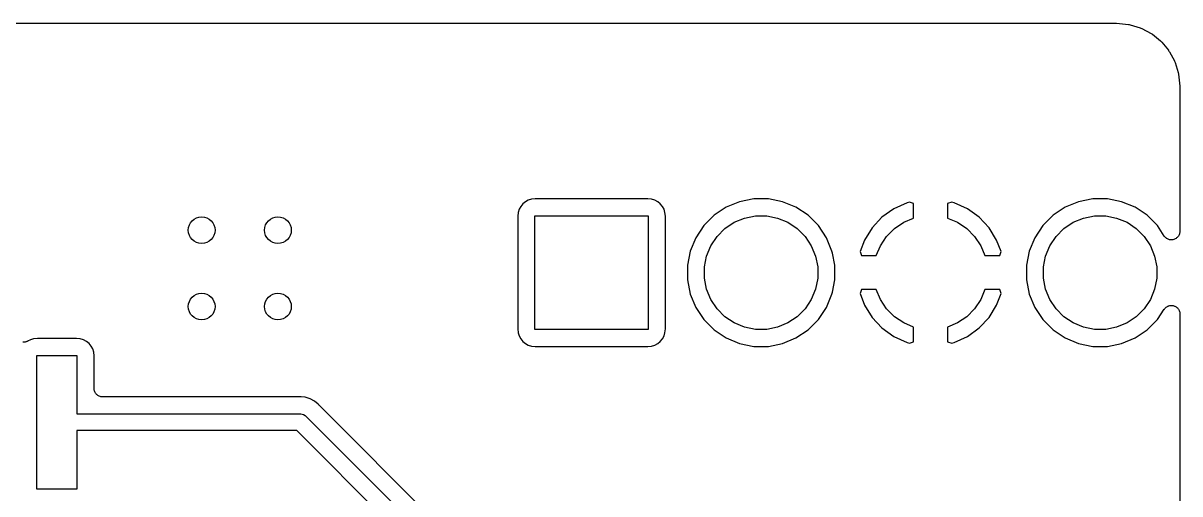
# Model space of a CAD drawing. Extents: x 94.3 to 145.3, y -143.8 to -113.4.
# Drawn here: x 128.01 to 145.34, y -120.41 to -113.36 of the extents above; entities that cross this region are included whole.
import ezdxf

# ---------------------------------------------------------------- set-up
doc = ezdxf.new("R2010")
doc.units = 0
doc.layers.add('BLACK', color=7, linetype='CONTINUOUS')

msp = doc.modelspace()

# ---------------------------------------------------------------- linework, layer by layer
at = {"layer": 'BLACK', "linetype": 'CONTINUOUS'}
for p, q in [((108.346, -113.359), (144.377, -113.359)), ((144.377, -113.359), (144.378, -113.359)), ((144.378, -113.359), (144.384, -113.36)), ((144.384, -113.36), (144.389, -113.36)), ((144.389, -113.36), (144.569, -113.377)), ((144.569, -113.377), (144.569, -113.377)), ((144.569, -113.377), (144.571, -113.377)), ((144.571, -113.377), (144.582, -113.38)), ((144.582, -113.38), (144.593, -113.382)), ((144.593, -113.382), (144.745, -113.428)), ((144.745, -113.428), (144.745, -113.428)), ((144.745, -113.428), (144.745, -113.428)), ((144.745, -113.428), (144.747, -113.428)), ((144.747, -113.428), (144.757, -113.433)), ((144.757, -113.433), (144.768, -113.437)), ((144.768, -113.437), (144.908, -113.512)), ((144.908, -113.512), (144.909, -113.513)), ((144.909, -113.513), (144.919, -113.519)), ((144.919, -113.519), (144.929, -113.525)), ((144.929, -113.525), (145.051, -113.626)), ((145.051, -113.626), (145.053, -113.627)), ((145.053, -113.627), (145.061, -113.635)), ((145.061, -113.635), (145.069, -113.643)), ((145.069, -113.643), (145.17, -113.765)), ((145.17, -113.765), (145.171, -113.766)), ((145.171, -113.766), (145.177, -113.776)), ((145.177, -113.776), (145.184, -113.786)), ((145.184, -113.786), (145.259, -113.925)), ((145.259, -113.925), (145.26, -113.927)), ((145.26, -113.927), (145.264, -113.937)), ((145.264, -113.937), (145.269, -113.948)), ((145.269, -113.948), (145.316, -114.099)), ((145.316, -114.099), (145.316, -114.101)), ((145.316, -114.101), (145.318, -114.112)), ((145.318, -114.112), (145.321, -114.123)), ((145.321, -114.123), (145.339, -114.302)), ((145.339, -114.302), (145.339, -114.304)), ((145.339, -114.304), (145.339, -114.31)), ((145.339, -114.31), (145.34, -114.315)), ((145.34, -114.315), (145.34, -116.477)), ((135.463, -116.102), (135.439, -116.146)), ((135.495, -116.064), (135.463, -116.102)), ((135.533, -116.032), (135.495, -116.064)), ((135.577, -116.008), (135.533, -116.032)), ((135.625, -115.994), (135.577, -116.008)), ((135.681, -115.988), (135.625, -115.994)), ((137.369, -115.988), (135.681, -115.988)), ((137.425, -115.994), (137.369, -115.988)), ((137.473, -116.008), (137.425, -115.994)), ((137.517, -116.032), (137.473, -116.008)), ((137.555, -116.064), (137.517, -116.032)), ((137.587, -116.102), (137.555, -116.064)), ((137.611, -116.146), (137.587, -116.102)), ((138.542, -116.116), (138.361, -116.236)), ((138.743, -116.032), (138.542, -116.116)), ((138.956, -115.99), (138.743, -116.032)), ((139.174, -115.99), (138.956, -115.99)), ((139.387, -116.032), (139.174, -115.99)), ((139.588, -116.116), (139.387, -116.032)), ((139.769, -116.236), (139.588, -116.116)), ((141.253, -116.048), (141.052, -116.139)), ((141.287, -116.038), (141.253, -116.048)), ((141.351, -116.058), (141.287, -116.038)), ((141.351, -116.279), (141.351, -116.058)), ((141.923, -116.038), (141.859, -116.058)), ((141.859, -116.058), (141.859, -116.279)), ((141.957, -116.048), (141.923, -116.038)), ((142.158, -116.139), (141.957, -116.048)), ((143.622, -116.116), (143.441, -116.236)), ((143.823, -116.032), (143.622, -116.116)), ((144.036, -115.99), (143.823, -116.032)), ((144.254, -115.99), (144.036, -115.99)), ((144.467, -116.032), (144.254, -115.99)), ((144.668, -116.116), (144.467, -116.032)), ((144.849, -116.236), (144.668, -116.116)), ((135.425, -116.194), (135.419, -116.25)), ((135.419, -116.25), (135.419, -117.938)), ((135.439, -116.146), (135.425, -116.194)), ((135.675, -117.944), (135.675, -116.244)), ((135.675, -116.244), (137.375, -116.244)), ((137.375, -116.244), (137.375, -117.944)), ((137.625, -116.194), (137.611, -116.146)), ((137.631, -116.25), (137.625, -116.194)), ((137.631, -117.938), (137.631, -116.25)), ((138.361, -116.236), (138.207, -116.39)), ((138.662, -116.341), (138.817, -116.277)), ((138.817, -116.277), (138.981, -116.244)), ((138.981, -116.244), (139.149, -116.244)), ((139.149, -116.244), (139.313, -116.277)), ((139.313, -116.277), (139.468, -116.341)), ((139.923, -116.39), (139.769, -116.236)), ((140.876, -116.265), (140.729, -116.423)), ((141.052, -116.139), (140.876, -116.265)), ((141.202, -116.341), (141.351, -116.279)), ((141.859, -116.279), (142.008, -116.341)), ((142.334, -116.265), (142.158, -116.139)), ((142.481, -116.423), (142.334, -116.265)), ((143.441, -116.236), (143.287, -116.39)), ((143.742, -116.341), (143.897, -116.277)), ((143.897, -116.277), (144.061, -116.244)), ((144.061, -116.244), (144.229, -116.244)), ((144.229, -116.244), (144.393, -116.277)), ((144.393, -116.277), (144.548, -116.341)), ((145.003, -116.39), (144.849, -116.236)), ((138.207, -116.39), (138.087, -116.571)), ((138.405, -116.552), (138.523, -116.434)), ((138.523, -116.434), (138.662, -116.341)), ((139.468, -116.341), (139.607, -116.434)), ((139.607, -116.434), (139.725, -116.552)), ((140.043, -116.571), (139.923, -116.39)), ((140.729, -116.423), (140.615, -116.607)), ((140.945, -116.552), (141.063, -116.434)), ((141.063, -116.434), (141.202, -116.341)), ((142.008, -116.341), (142.147, -116.434)), ((142.147, -116.434), (142.265, -116.552)), ((142.595, -116.607), (142.481, -116.423)), ((143.287, -116.39), (143.167, -116.571)), ((143.485, -116.552), (143.603, -116.434)), ((143.603, -116.434), (143.742, -116.341)), ((144.548, -116.341), (144.687, -116.434)), ((144.687, -116.434), (144.805, -116.552)), ((145.107, -116.547), (145.003, -116.39)), ((138.087, -116.571), (138.003, -116.772)), ((138.312, -116.691), (138.405, -116.552)), ((139.725, -116.552), (139.818, -116.691)), ((140.127, -116.772), (140.043, -116.571)), ((140.615, -116.607), (140.55, -116.78)), ((140.852, -116.691), (140.945, -116.552)), ((142.265, -116.552), (142.358, -116.691)), ((142.66, -116.78), (142.595, -116.607)), ((143.167, -116.571), (143.083, -116.772)), ((143.392, -116.691), (143.485, -116.552)), ((144.805, -116.552), (144.898, -116.691)), ((145.115, -116.557), (145.107, -116.547)), ((145.123, -116.566), (145.115, -116.557)), ((145.133, -116.574), (145.123, -116.566)), ((145.123, -116.566), (145.123, -116.566)), ((145.123, -116.566), (145.123, -116.566)), ((145.142, -116.582), (145.133, -116.574)), ((145.153, -116.588), (145.142, -116.582)), ((145.142, -116.582), (145.142, -116.582)), ((145.142, -116.582), (145.142, -116.582)), ((145.164, -116.594), (145.153, -116.588)), ((145.176, -116.597), (145.164, -116.594)), ((145.164, -116.594), (145.164, -116.594)), ((145.164, -116.594), (145.164, -116.594)), ((145.187, -116.601), (145.176, -116.597)), ((145.188, -116.601), (145.187, -116.601)), ((145.2, -116.602), (145.188, -116.601)), ((145.188, -116.601), (145.188, -116.601)), ((145.212, -116.604), (145.2, -116.602)), ((145.225, -116.602), (145.212, -116.604)), ((145.212, -116.604), (145.212, -116.604)), ((145.212, -116.604), (145.212, -116.604)), ((145.237, -116.601), (145.225, -116.602)), ((145.249, -116.598), (145.237, -116.601)), ((145.237, -116.601), (145.237, -116.601)), ((145.237, -116.601), (145.237, -116.601)), ((145.261, -116.594), (145.249, -116.598)), ((145.272, -116.589), (145.261, -116.594)), ((145.261, -116.594), (145.261, -116.594)), ((145.261, -116.594), (145.261, -116.594)), ((145.283, -116.583), (145.272, -116.589)), ((145.292, -116.575), (145.283, -116.583)), ((145.283, -116.583), (145.283, -116.583)), ((145.283, -116.583), (145.283, -116.583)), ((145.302, -116.567), (145.292, -116.575)), ((145.31, -116.558), (145.302, -116.567)), ((145.302, -116.567), (145.302, -116.567)), ((145.302, -116.567), (145.302, -116.567)), ((145.318, -116.548), (145.31, -116.558)), ((145.324, -116.537), (145.318, -116.548)), ((145.318, -116.548), (145.318, -116.548)), ((145.318, -116.548), (145.318, -116.548)), ((145.33, -116.527), (145.324, -116.537)), ((145.334, -116.515), (145.33, -116.526)), ((145.33, -116.526), (145.33, -116.527)), ((145.33, -116.527), (145.33, -116.527)), ((145.337, -116.503), (145.334, -116.515)), ((145.339, -116.491), (145.337, -116.503)), ((145.337, -116.503), (145.337, -116.503)), ((145.337, -116.503), (145.337, -116.503)), ((145.34, -116.478), (145.339, -116.491)), ((145.34, -116.477), (145.34, -116.478)), ((145.34, -116.478), (145.34, -116.478)), ((145.34, -116.478), (145.34, -116.478)), ((145.34, -116.478), (145.34, -116.478)), ((138.003, -116.772), (137.961, -116.985)), ((138.248, -116.846), (138.312, -116.691)), ((139.818, -116.691), (139.882, -116.846)), ((140.133, -116.802), (140.127, -116.772)), ((140.169, -116.985), (140.133, -116.802)), ((140.55, -116.78), (140.569, -116.84)), ((140.79, -116.84), (140.852, -116.691)), ((142.358, -116.691), (142.42, -116.84)), ((142.641, -116.84), (142.66, -116.78)), ((143.083, -116.772), (143.041, -116.985)), ((143.328, -116.846), (143.392, -116.691)), ((144.898, -116.691), (144.962, -116.846)), ((137.961, -116.985), (137.961, -117.203)), ((138.215, -117.01), (138.248, -116.846)), ((139.882, -116.846), (139.915, -117.01)), ((140.169, -117.203), (140.169, -116.985)), ((140.569, -116.84), (140.79, -116.84)), ((142.42, -116.84), (142.641, -116.84)), ((143.041, -116.985), (143.041, -117.203)), ((143.295, -117.01), (143.328, -116.846)), ((144.962, -116.846), (144.995, -117.01)), ((138.215, -117.178), (138.215, -117.01)), ((139.915, -117.01), (139.915, -117.178)), ((143.295, -117.178), (143.295, -117.01)), ((144.995, -117.01), (144.995, -117.178)), ((137.961, -117.203), (138.003, -117.416)), ((138.248, -117.342), (138.215, -117.178)), ((139.915, -117.178), (139.882, -117.342)), ((140.133, -117.386), (140.169, -117.203)), ((143.041, -117.203), (143.083, -117.416)), ((143.328, -117.342), (143.295, -117.178)), ((144.995, -117.178), (144.962, -117.342)), ((138.003, -117.416), (138.087, -117.617)), ((138.312, -117.497), (138.248, -117.342)), ((138.405, -117.636), (138.312, -117.497)), ((139.818, -117.497), (139.725, -117.636)), ((139.882, -117.342), (139.818, -117.497)), ((140.043, -117.617), (140.127, -117.416)), ((140.127, -117.416), (140.133, -117.386)), ((140.133, -117.386), (140.133, -117.386)), ((140.569, -117.348), (140.55, -117.408)), ((140.55, -117.408), (140.615, -117.581)), ((140.79, -117.348), (140.569, -117.348)), ((140.852, -117.497), (140.79, -117.348)), ((140.945, -117.636), (140.852, -117.497)), ((142.358, -117.497), (142.265, -117.636)), ((142.42, -117.348), (142.358, -117.497)), ((142.641, -117.348), (142.42, -117.348)), ((142.595, -117.581), (142.66, -117.408)), ((142.66, -117.408), (142.641, -117.348)), ((143.083, -117.416), (143.167, -117.617)), ((143.392, -117.497), (143.328, -117.342)), ((143.485, -117.636), (143.392, -117.497)), ((144.898, -117.497), (144.805, -117.636)), ((144.962, -117.342), (144.898, -117.497)), ((138.087, -117.617), (138.207, -117.798)), ((138.523, -117.754), (138.405, -117.636)), ((139.725, -117.636), (139.607, -117.754)), ((139.923, -117.798), (140.043, -117.617)), ((140.615, -117.581), (140.729, -117.765)), ((141.063, -117.754), (140.945, -117.636)), ((142.265, -117.636), (142.147, -117.754)), ((142.481, -117.765), (142.595, -117.581)), ((143.167, -117.617), (143.287, -117.798)), ((143.603, -117.754), (143.485, -117.636)), ((144.805, -117.636), (144.687, -117.754)), ((145.003, -117.798), (145.107, -117.641)), ((145.107, -117.641), (145.108, -117.64)), ((145.108, -117.639), (145.116, -117.63)), ((145.108, -117.64), (145.108, -117.639)), ((145.108, -117.64), (145.108, -117.64)), ((145.108, -117.64), (145.108, -117.64)), ((145.116, -117.63), (145.124, -117.621)), ((145.124, -117.62), (145.134, -117.613)), ((145.124, -117.621), (145.124, -117.62)), ((145.124, -117.621), (145.124, -117.621)), ((145.134, -117.613), (145.143, -117.605)), ((145.143, -117.605), (145.144, -117.605)), ((145.144, -117.605), (145.155, -117.599)), ((145.144, -117.605), (145.144, -117.605)), ((145.155, -117.599), (145.165, -117.594)), ((145.165, -117.594), (145.166, -117.594)), ((145.166, -117.593), (145.177, -117.59)), ((145.166, -117.594), (145.166, -117.593)), ((145.177, -117.59), (145.189, -117.587)), ((145.189, -117.587), (145.189, -117.587)), ((145.189, -117.587), (145.19, -117.587)), ((145.19, -117.587), (145.202, -117.585)), ((145.202, -117.585), (145.214, -117.584)), ((145.214, -117.584), (145.214, -117.584)), ((145.214, -117.584), (145.214, -117.584)), ((145.214, -117.584), (145.226, -117.586)), ((145.226, -117.586), (145.239, -117.587)), ((145.239, -117.587), (145.239, -117.587)), ((145.239, -117.587), (145.239, -117.587)), ((145.239, -117.587), (145.25, -117.591)), ((145.25, -117.591), (145.262, -117.594)), ((145.262, -117.594), (145.262, -117.594)), ((145.262, -117.594), (145.263, -117.594)), ((145.263, -117.594), (145.273, -117.6)), ((145.273, -117.6), (145.284, -117.606)), ((145.284, -117.606), (145.284, -117.606)), ((145.284, -117.606), (145.284, -117.606)), ((145.284, -117.606), (145.294, -117.614)), ((145.294, -117.614), (145.303, -117.622)), ((145.303, -117.622), (145.303, -117.622)), ((145.303, -117.622), (145.303, -117.622)), ((145.303, -117.622), (145.311, -117.631)), ((145.311, -117.631), (145.319, -117.641)), ((145.319, -117.641), (145.319, -117.641)), ((145.319, -117.641), (145.319, -117.641)), ((145.319, -117.641), (145.325, -117.652)), ((145.325, -117.652), (145.33, -117.663)), ((145.33, -117.663), (145.33, -117.663)), ((145.33, -117.663), (145.331, -117.663)), ((145.331, -117.663), (145.334, -117.675)), ((145.334, -117.675), (145.338, -117.687)), ((138.207, -117.798), (138.361, -117.952)), ((138.662, -117.847), (138.523, -117.754)), ((138.817, -117.911), (138.662, -117.847)), ((139.468, -117.847), (139.313, -117.911)), ((139.607, -117.754), (139.468, -117.847)), ((139.769, -117.952), (139.923, -117.798)), ((140.729, -117.765), (140.876, -117.923)), ((141.202, -117.847), (141.063, -117.754)), ((141.351, -117.909), (141.202, -117.847)), ((142.008, -117.847), (141.859, -117.909)), ((142.147, -117.754), (142.008, -117.847)), ((142.334, -117.923), (142.481, -117.765)), ((143.287, -117.798), (143.441, -117.952)), ((143.742, -117.847), (143.603, -117.754)), ((143.897, -117.911), (143.742, -117.847)), ((144.548, -117.847), (144.393, -117.911)), ((144.687, -117.754), (144.548, -117.847)), ((144.849, -117.952), (145.003, -117.798)), ((145.338, -117.687), (145.338, -117.687)), ((145.338, -117.687), (145.338, -117.687)), ((145.338, -117.687), (145.339, -117.699)), ((145.339, -117.699), (145.34, -117.711)), ((145.34, -117.711), (145.34, -122.606)), ((135.419, -117.938), (135.425, -117.994)), ((135.425, -117.994), (135.439, -118.042)), ((137.375, -117.944), (135.675, -117.944)), ((137.611, -118.042), (137.625, -117.994)), ((137.625, -117.994), (137.631, -117.938)), ((138.361, -117.952), (138.542, -118.072)), ((138.981, -117.944), (138.817, -117.911)), ((139.149, -117.944), (138.981, -117.944)), ((139.313, -117.911), (139.149, -117.944)), ((139.588, -118.072), (139.769, -117.952)), ((140.876, -117.923), (141.052, -118.049)), ((141.351, -118.13), (141.351, -117.909)), ((141.859, -117.909), (141.859, -118.13)), ((142.158, -118.049), (142.334, -117.923)), ((143.441, -117.952), (143.622, -118.072)), ((144.061, -117.944), (143.897, -117.911)), ((144.229, -117.944), (144.061, -117.944)), ((144.393, -117.911), (144.229, -117.944)), ((144.668, -118.072), (144.849, -117.952)), ((128.014, -118.136), (128.002, -118.136)), ((128.026, -118.136), (128.014, -118.136)), ((128.027, -118.136), (128.026, -118.136)), ((128.039, -118.134), (128.027, -118.136)), ((128.027, -118.136), (128.027, -118.136)), ((128.05, -118.132), (128.039, -118.134)), ((128.051, -118.132), (128.05, -118.132)), ((128.062, -118.127), (128.051, -118.132)), ((128.051, -118.132), (128.051, -118.132)), ((128.073, -118.123), (128.062, -118.127)), ((128.074, -118.122), (128.073, -118.123)), ((128.075, -118.122), (128.074, -118.122)), ((128.074, -118.122), (128.074, -118.122)), ((128.074, -118.122), (128.074, -118.122)), ((128.117, -118.099), (128.075, -118.122)), ((128.165, -118.085), (128.117, -118.099)), ((128.221, -118.079), (128.165, -118.085)), ((128.809, -118.079), (128.221, -118.079)), ((128.865, -118.085), (128.809, -118.079)), ((128.913, -118.099), (128.865, -118.085)), ((128.957, -118.123), (128.913, -118.099)), ((128.995, -118.155), (128.957, -118.123)), ((129.027, -118.193), (128.995, -118.155)), ((129.051, -118.237), (129.027, -118.193)), ((135.439, -118.042), (135.463, -118.086)), ((135.463, -118.086), (135.495, -118.124)), ((135.495, -118.124), (135.533, -118.156)), ((135.533, -118.156), (135.577, -118.18)), ((135.577, -118.18), (135.625, -118.194)), ((135.625, -118.194), (135.681, -118.2)), ((135.681, -118.2), (137.369, -118.2)), ((137.369, -118.2), (137.425, -118.194)), ((137.425, -118.194), (137.473, -118.18)), ((137.473, -118.18), (137.517, -118.156)), ((137.517, -118.156), (137.555, -118.124)), ((137.555, -118.124), (137.587, -118.086)), ((137.587, -118.086), (137.611, -118.042)), ((138.542, -118.072), (138.743, -118.156)), ((138.743, -118.156), (138.956, -118.198)), ((138.956, -118.198), (139.174, -118.198)), ((139.174, -118.198), (139.387, -118.156)), ((139.387, -118.156), (139.588, -118.072)), ((141.052, -118.049), (141.253, -118.14)), ((141.253, -118.14), (141.287, -118.15)), ((141.287, -118.15), (141.351, -118.13)), ((141.859, -118.13), (141.923, -118.15)), ((141.923, -118.15), (141.957, -118.14)), ((141.957, -118.14), (142.158, -118.049)), ((143.622, -118.072), (143.823, -118.156)), ((143.823, -118.156), (144.036, -118.198)), ((144.036, -118.198), (144.254, -118.198)), ((144.254, -118.198), (144.467, -118.156)), ((144.467, -118.156), (144.668, -118.072)), ((128.215, -120.335), (128.215, -118.335)), ((128.215, -118.335), (128.815, -118.335)), ((128.815, -118.335), (128.815, -119.21)), ((129.065, -118.285), (129.051, -118.237)), ((129.071, -118.341), (129.065, -118.285)), ((129.071, -118.829), (129.071, -118.341)), ((129.072, -118.841), (129.071, -118.829)), ((129.073, -118.853), (129.072, -118.841)), ((129.073, -118.854), (129.073, -118.853)), ((129.073, -118.853), (129.073, -118.853)), ((129.077, -118.865), (129.073, -118.854)), ((129.08, -118.877), (129.077, -118.865)), ((129.086, -118.888), (129.08, -118.877)), ((129.08, -118.877), (129.08, -118.877)), ((129.08, -118.877), (129.08, -118.877)), ((129.092, -118.899), (129.086, -118.888)), ((129.1, -118.909), (129.092, -118.899)), ((129.092, -118.899), (129.092, -118.899)), ((129.092, -118.899), (129.092, -118.899)), ((129.107, -118.918), (129.1, -118.909)), ((129.108, -118.918), (129.107, -118.918)), ((129.107, -118.918), (129.107, -118.918)), ((129.117, -118.926), (129.108, -118.918)), ((129.126, -118.934), (129.117, -118.926)), ((129.127, -118.934), (129.126, -118.934)), ((129.126, -118.934), (129.126, -118.934)), ((129.137, -118.94), (129.127, -118.934)), ((129.148, -118.946), (129.137, -118.94)), ((129.149, -118.946), (129.148, -118.946)), ((129.148, -118.946), (129.148, -118.946)), ((129.16, -118.95), (129.149, -118.946)), ((129.171, -118.953), (129.16, -118.95)), ((129.172, -118.953), (129.171, -118.953)), ((129.184, -118.955), (129.172, -118.953)), ((129.172, -118.953), (129.172, -118.953)), ((129.196, -118.956), (129.184, -118.955)), ((129.197, -118.956), (129.196, -118.956)), ((129.198, -118.956), (129.197, -118.956)), ((129.197, -118.956), (129.197, -118.956)), ((129.197, -118.956), (129.197, -118.956)), ((132.137, -118.956), (129.198, -118.956)), ((132.142, -118.955), (132.137, -118.956)), ((132.148, -118.956), (132.142, -118.955)), ((132.15, -118.955), (132.148, -118.956)), ((132.162, -118.954), (132.15, -118.955)), ((132.174, -118.955), (132.162, -118.954)), ((132.236, -118.961), (132.174, -118.955)), ((132.174, -118.955), (132.174, -118.955)), ((132.308, -118.983), (132.236, -118.961)), ((132.374, -119.018), (132.308, -118.983)), ((132.431, -119.066), (132.374, -119.018)), ((132.439, -119.075), (132.431, -119.066)), ((128.815, -119.21), (132.156, -119.21)), ((132.156, -119.21), (132.162, -119.209)), ((132.162, -119.209), (132.168, -119.21)), ((132.168, -119.21), (132.168, -119.21)), ((132.168, -119.21), (132.187, -119.212)), ((132.187, -119.212), (132.21, -119.219)), ((132.21, -119.219), (132.232, -119.231)), ((132.232, -119.231), (132.251, -119.246)), ((132.443, -119.079), (132.439, -119.075)), ((132.446, -119.083), (132.443, -119.079)), ((132.448, -119.085), (132.446, -119.083)), ((135.505, -122.142), (132.448, -119.085)), ((132.251, -119.246), (132.255, -119.251)), ((132.255, -119.251), (135.339, -122.335)), ((132.11, -119.46), (128.815, -119.46)), ((128.815, -119.46), (128.815, -120.335)), ((135.13, -122.48), (132.11, -119.46)), ((128.815, -120.335), (128.215, -120.335))]:
    msp.add_line(p, q, dxfattribs=at)
at = {"layer": 'BLACK'}
for centre in [(130.683, -116.459), (131.826, -116.459), (130.683, -117.602), (131.826, -117.602)]:
    msp.add_circle(centre, 0.2, dxfattribs=at)

doc.saveas('drawing.dxf')
